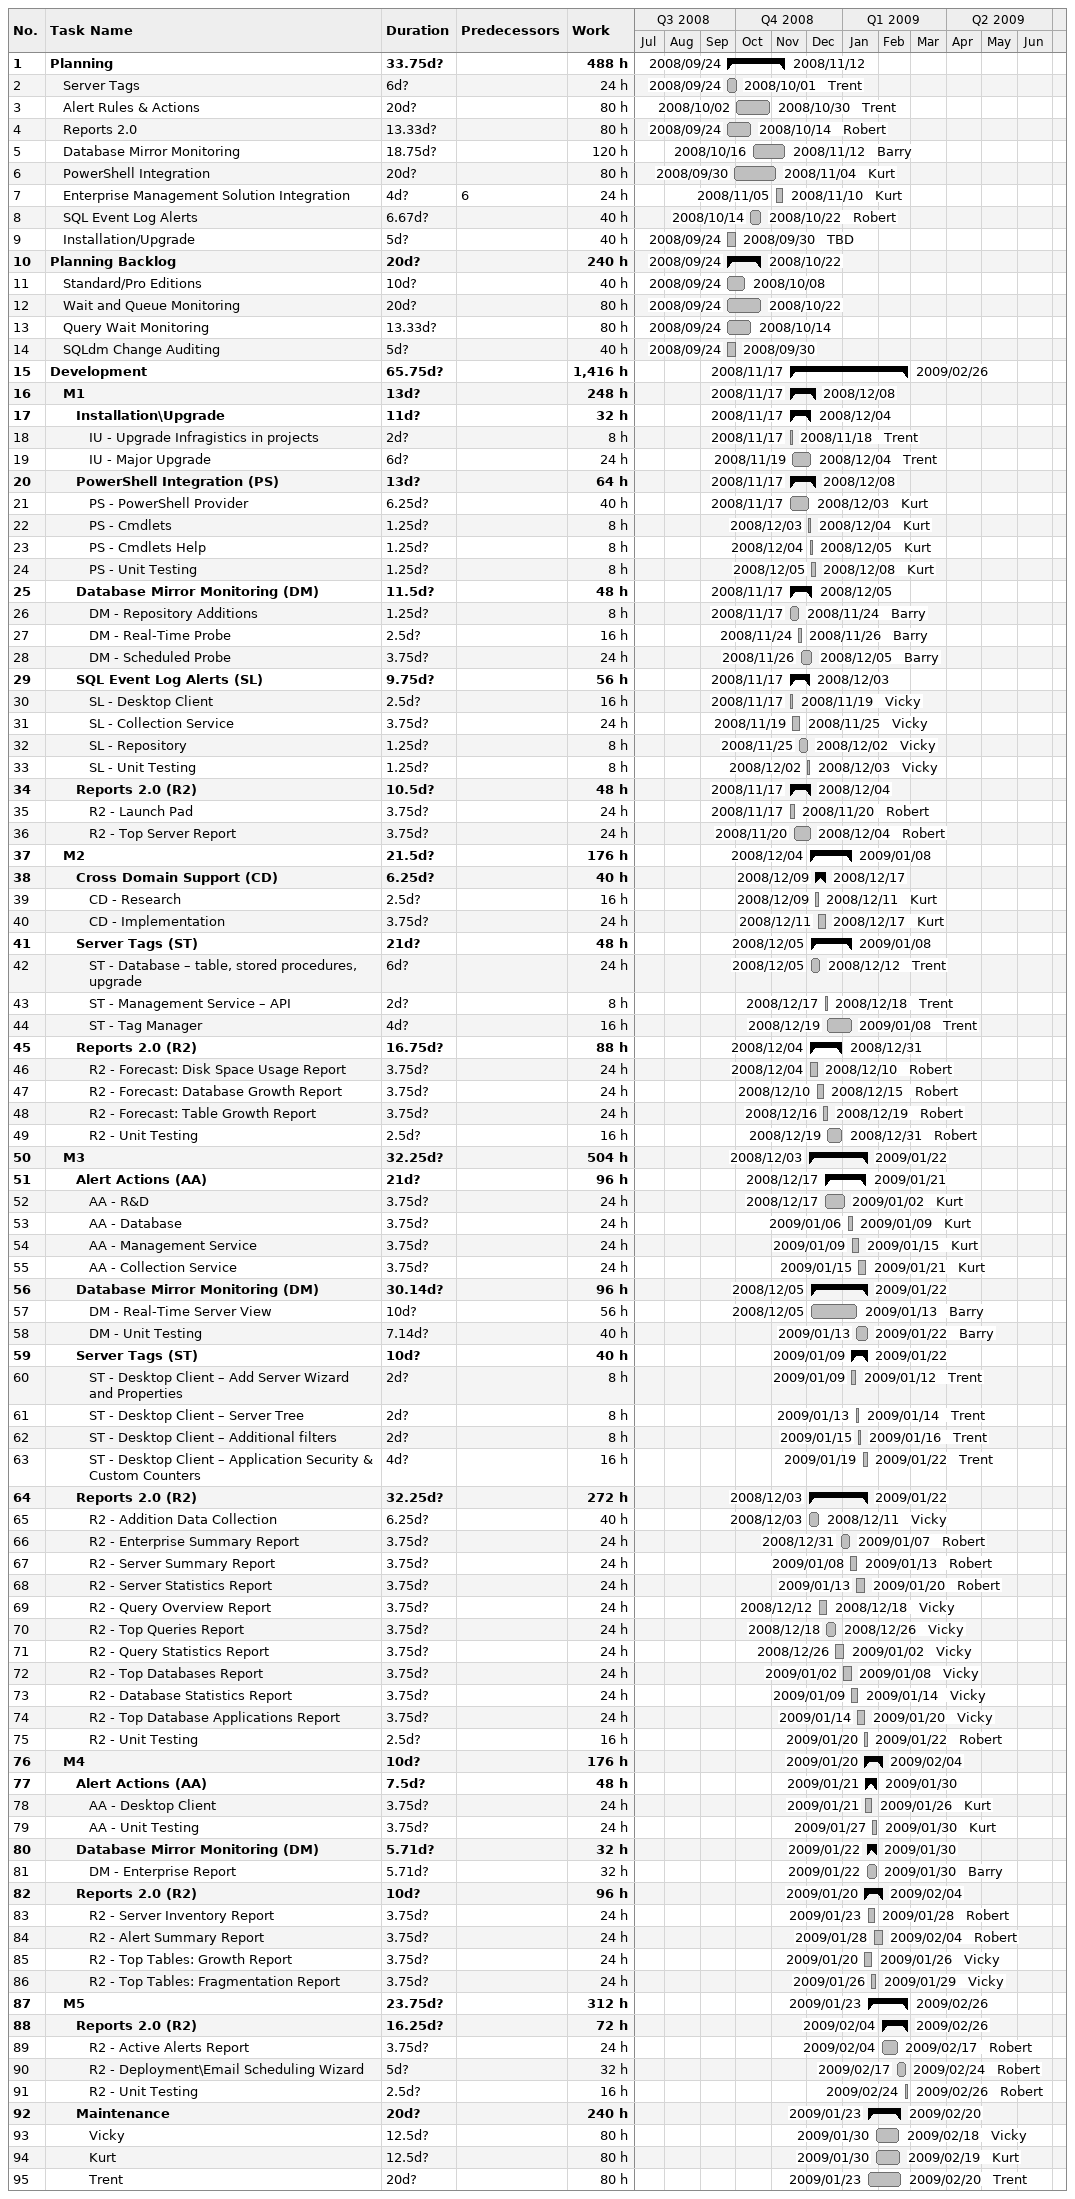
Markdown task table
| ID | Level | Task | Duration | Start | Finish | Predecessors | Resources | Work (h) |
|---|---|---|---|---|---|---|---|---|
| 1 | 1 | **Planning** | 33.75d? | 2008-09-24 | 2008-11-12 |  |  | 488 |
| 2 | 2 | Server Tags | 6d? | 2008-09-24 | 2008-10-01 |  | Trent | 24 |
| 3 | 2 | Alert Rules & Actions | 20d? | 2008-10-02 | 2008-10-30 |  | Trent | 80 |
| 4 | 2 | Reports 2.0 | 13.33d? | 2008-09-24 | 2008-10-14 |  | Robert | 80 |
| 5 | 2 | Database Mirror Monitoring | 18.75d? | 2008-10-16 | 2008-11-12 |  | Barry | 120 |
| 6 | 2 | PowerShell Integration | 20d? | 2008-09-30 | 2008-11-04 |  | Kurt | 80 |
| 7 | 2 | Enterprise Management Solution Integration | 4d? | 2008-11-05 | 2008-11-10 | 6 | Kurt | 24 |
| 8 | 2 | SQL Event Log Alerts | 6.67d? | 2008-10-14 | 2008-10-22 |  | Robert | 40 |
| 9 | 2 | Installation/Upgrade | 5d? | 2008-09-24 | 2008-09-30 |  | TBD | 40 |
| 10 | 1 | **Planning Backlog** | 20d? | 2008-09-24 | 2008-10-22 |  |  | 240 |
| 11 | 2 | Standard/Pro Editions | 10d? | 2008-09-24 | 2008-10-08 |  |  | 40 |
| 12 | 2 | Wait and Queue Monitoring | 20d? | 2008-09-24 | 2008-10-22 |  |  | 80 |
| 13 | 2 | Query Wait Monitoring | 13.33d? | 2008-09-24 | 2008-10-14 |  |  | 80 |
| 14 | 2 | SQLdm Change Auditing | 5d? | 2008-09-24 | 2008-09-30 |  |  | 40 |
| 15 | 1 | **Development** | 65.75d? | 2008-11-17 | 2009-02-26 |  |  | 1416 |
| 16 | 2 | **M1** | 13d? | 2008-11-17 | 2008-12-08 |  |  | 248 |
| 17 | 3 | **Installation\Upgrade** | 11d? | 2008-11-17 | 2008-12-04 |  |  | 32 |
| 18 | 4 | IU - Upgrade Infragistics in projects | 2d? | 2008-11-17 | 2008-11-18 |  | Trent | 8 |
| 19 | 4 | IU - Major Upgrade | 6d? | 2008-11-19 | 2008-12-04 |  | Trent | 24 |
| 20 | 3 | **PowerShell Integration (PS)** | 13d? | 2008-11-17 | 2008-12-08 |  |  | 64 |
| 21 | 4 | PS - PowerShell Provider | 6.25d? | 2008-11-17 | 2008-12-03 |  | Kurt | 40 |
| 22 | 4 | PS - Cmdlets | 1.25d? | 2008-12-03 | 2008-12-04 |  | Kurt | 8 |
| 23 | 4 | PS - Cmdlets Help | 1.25d? | 2008-12-04 | 2008-12-05 |  | Kurt | 8 |
| 24 | 4 | PS - Unit Testing | 1.25d? | 2008-12-05 | 2008-12-08 |  | Kurt | 8 |
| 25 | 3 | **Database Mirror Monitoring (DM)** | 11.5d? | 2008-11-17 | 2008-12-05 |  |  | 48 |
| 26 | 4 | DM - Repository Additions | 1.25d? | 2008-11-17 | 2008-11-24 |  | Barry | 8 |
| 27 | 4 | DM - Real-Time Probe | 2.5d? | 2008-11-24 | 2008-11-26 |  | Barry | 16 |
| 28 | 4 | DM - Scheduled Probe | 3.75d? | 2008-11-26 | 2008-12-05 |  | Barry | 24 |
| 29 | 3 | **SQL Event Log Alerts (SL)** | 9.75d? | 2008-11-17 | 2008-12-03 |  |  | 56 |
| 30 | 4 | SL - Desktop Client | 2.5d? | 2008-11-17 | 2008-11-19 |  | Vicky | 16 |
| 31 | 4 | SL - Collection Service | 3.75d? | 2008-11-19 | 2008-11-25 |  | Vicky | 24 |
| 32 | 4 | SL - Repository | 1.25d? | 2008-11-25 | 2008-12-02 |  | Vicky | 8 |
| 33 | 4 | SL - Unit Testing | 1.25d? | 2008-12-02 | 2008-12-03 |  | Vicky | 8 |
| 34 | 3 | **Reports 2.0 (R2)** | 10.5d? | 2008-11-17 | 2008-12-04 |  |  | 48 |
| 35 | 4 | R2 - Launch Pad | 3.75d? | 2008-11-17 | 2008-11-20 |  | Robert | 24 |
| 36 | 4 | R2 - Top Server Report | 3.75d? | 2008-11-20 | 2008-12-04 |  | Robert | 24 |
| 37 | 2 | **M2** | 21.5d? | 2008-12-04 | 2009-01-08 |  |  | 176 |
| 38 | 3 | **Cross Domain Support (CD)** | 6.25d? | 2008-12-09 | 2008-12-17 |  |  | 40 |
| 39 | 4 | CD - Research | 2.5d? | 2008-12-09 | 2008-12-11 |  | Kurt | 16 |
| 40 | 4 | CD - Implementation | 3.75d? | 2008-12-11 | 2008-12-17 |  | Kurt | 24 |
| 41 | 3 | **Server Tags (ST)** | 21d? | 2008-12-05 | 2009-01-08 |  |  | 48 |
| 42 | 4 | ST - Database – table, stored procedures, upgrade | 6d? | 2008-12-05 | 2008-12-12 |  | Trent | 24 |
| 43 | 4 | ST - Management Service – API | 2d? | 2008-12-17 | 2008-12-18 |  | Trent | 8 |
| 44 | 4 | ST - Tag Manager | 4d? | 2008-12-19 | 2009-01-08 |  | Trent | 16 |
| 45 | 3 | **Reports 2.0 (R2)** | 16.75d? | 2008-12-04 | 2008-12-31 |  |  | 88 |
| 46 | 4 | R2 - Forecast: Disk Space Usage Report | 3.75d? | 2008-12-04 | 2008-12-10 |  | Robert | 24 |
| 47 | 4 | R2 - Forecast: Database Growth Report | 3.75d? | 2008-12-10 | 2008-12-15 |  | Robert | 24 |
| 48 | 4 | R2 - Forecast: Table Growth Report | 3.75d? | 2008-12-16 | 2008-12-19 |  | Robert | 24 |
| 49 | 4 | R2 - Unit Testing | 2.5d? | 2008-12-19 | 2008-12-31 |  | Robert | 16 |
| 50 | 2 | **M3** | 32.25d? | 2008-12-03 | 2009-01-22 |  |  | 504 |
| 51 | 3 | **Alert Actions (AA)** | 21d? | 2008-12-17 | 2009-01-21 |  |  | 96 |
| 52 | 4 | AA - R&D | 3.75d? | 2008-12-17 | 2009-01-02 |  | Kurt | 24 |
| 53 | 4 | AA - Database | 3.75d? | 2009-01-06 | 2009-01-09 |  | Kurt | 24 |
| 54 | 4 | AA - Management Service | 3.75d? | 2009-01-09 | 2009-01-15 |  | Kurt | 24 |
| 55 | 4 | AA - Collection Service | 3.75d? | 2009-01-15 | 2009-01-21 |  | Kurt | 24 |
| 56 | 3 | **Database Mirror Monitoring (DM)** | 30.14d? | 2008-12-05 | 2009-01-22 |  |  | 96 |
| 57 | 4 | DM - Real-Time Server View | 10d? | 2008-12-05 | 2009-01-13 |  | Barry | 56 |
| 58 | 4 | DM - Unit Testing | 7.14d? | 2009-01-13 | 2009-01-22 |  | Barry | 40 |
| 59 | 3 | **Server Tags (ST)** | 10d? | 2009-01-09 | 2009-01-22 |  |  | 40 |
| 60 | 4 | ST - Desktop Client – Add Server Wizard and Properties | 2d? | 2009-01-09 | 2009-01-12 |  | Trent | 8 |
| 61 | 4 | ST - Desktop Client – Server Tree | 2d? | 2009-01-13 | 2009-01-14 |  | Trent | 8 |
| 62 | 4 | ST - Desktop Client – Additional filters | 2d? | 2009-01-15 | 2009-01-16 |  | Trent | 8 |
| 63 | 4 | ST - Desktop Client – Application Security & Custom Counters | 4d? | 2009-01-19 | 2009-01-22 |  | Trent | 16 |
| 64 | 3 | **Reports 2.0 (R2)** | 32.25d? | 2008-12-03 | 2009-01-22 |  |  | 272 |
| 65 | 4 | R2 - Addition Data Collection | 6.25d? | 2008-12-03 | 2008-12-11 |  | Vicky | 40 |
| 66 | 4 | R2 - Enterprise Summary Report | 3.75d? | 2008-12-31 | 2009-01-07 |  | Robert | 24 |
| 67 | 4 | R2 - Server Summary Report | 3.75d? | 2009-01-08 | 2009-01-13 |  | Robert | 24 |
| 68 | 4 | R2 - Server Statistics Report | 3.75d? | 2009-01-13 | 2009-01-20 |  | Robert | 24 |
| 69 | 4 | R2 - Query Overview Report | 3.75d? | 2008-12-12 | 2008-12-18 |  | Vicky | 24 |
| 70 | 4 | R2 - Top Queries Report | 3.75d? | 2008-12-18 | 2008-12-26 |  | Vicky | 24 |
| 71 | 4 | R2 - Query Statistics Report | 3.75d? | 2008-12-26 | 2009-01-02 |  | Vicky | 24 |
| 72 | 4 | R2 - Top Databases Report | 3.75d? | 2009-01-02 | 2009-01-08 |  | Vicky | 24 |
| 73 | 4 | R2 - Database Statistics Report | 3.75d? | 2009-01-09 | 2009-01-14 |  | Vicky | 24 |
| 74 | 4 | R2 - Top Database Applications Report | 3.75d? | 2009-01-14 | 2009-01-20 |  | Vicky | 24 |
| 75 | 4 | R2 - Unit Testing | 2.5d? | 2009-01-20 | 2009-01-22 |  | Robert | 16 |
| 76 | 2 | **M4** | 10d? | 2009-01-20 | 2009-02-04 |  |  | 176 |
| 77 | 3 | **Alert Actions (AA)** | 7.5d? | 2009-01-21 | 2009-01-30 |  |  | 48 |
| 78 | 4 | AA - Desktop Client | 3.75d? | 2009-01-21 | 2009-01-26 |  | Kurt | 24 |
| 79 | 4 | AA - Unit Testing | 3.75d? | 2009-01-27 | 2009-01-30 |  | Kurt | 24 |
| 80 | 3 | **Database Mirror Monitoring (DM)** | 5.71d? | 2009-01-22 | 2009-01-30 |  |  | 32 |
| 81 | 4 | DM - Enterprise Report | 5.71d? | 2009-01-22 | 2009-01-30 |  | Barry | 32 |
| 82 | 3 | **Reports 2.0 (R2)** | 10d? | 2009-01-20 | 2009-02-04 |  |  | 96 |
| 83 | 4 | R2 - Server Inventory Report | 3.75d? | 2009-01-23 | 2009-01-28 |  | Robert | 24 |
| 84 | 4 | R2 - Alert Summary Report | 3.75d? | 2009-01-28 | 2009-02-04 |  | Robert | 24 |
| 85 | 4 | R2 - Top Tables: Growth Report | 3.75d? | 2009-01-20 | 2009-01-26 |  | Vicky | 24 |
| 86 | 4 | R2 - Top Tables: Fragmentation Report | 3.75d? | 2009-01-26 | 2009-01-29 |  | Vicky | 24 |
| 87 | 2 | **M5** | 23.75d? | 2009-01-23 | 2009-02-26 |  |  | 312 |
| 88 | 3 | **Reports 2.0 (R2)** | 16.25d? | 2009-02-04 | 2009-02-26 |  |  | 72 |
| 89 | 4 | R2 - Active Alerts Report | 3.75d? | 2009-02-04 | 2009-02-17 |  | Robert | 24 |
| 90 | 4 | R2 - Deployment\Email Scheduling Wizard | 5d? | 2009-02-17 | 2009-02-24 |  | Robert | 32 |
| 91 | 4 | R2 - Unit Testing | 2.5d? | 2009-02-24 | 2009-02-26 |  | Robert | 16 |
| 92 | 3 | **Maintenance** | 20d? | 2009-01-23 | 2009-02-20 |  |  | 240 |
| 93 | 4 | Vicky | 12.5d? | 2009-01-30 | 2009-02-18 |  | Vicky | 80 |
| 94 | 4 | Kurt | 12.5d? | 2009-01-30 | 2009-02-19 |  | Kurt | 80 |
| 95 | 4 | Trent | 20d? | 2009-01-23 | 2009-02-20 |  | Trent | 80 |
